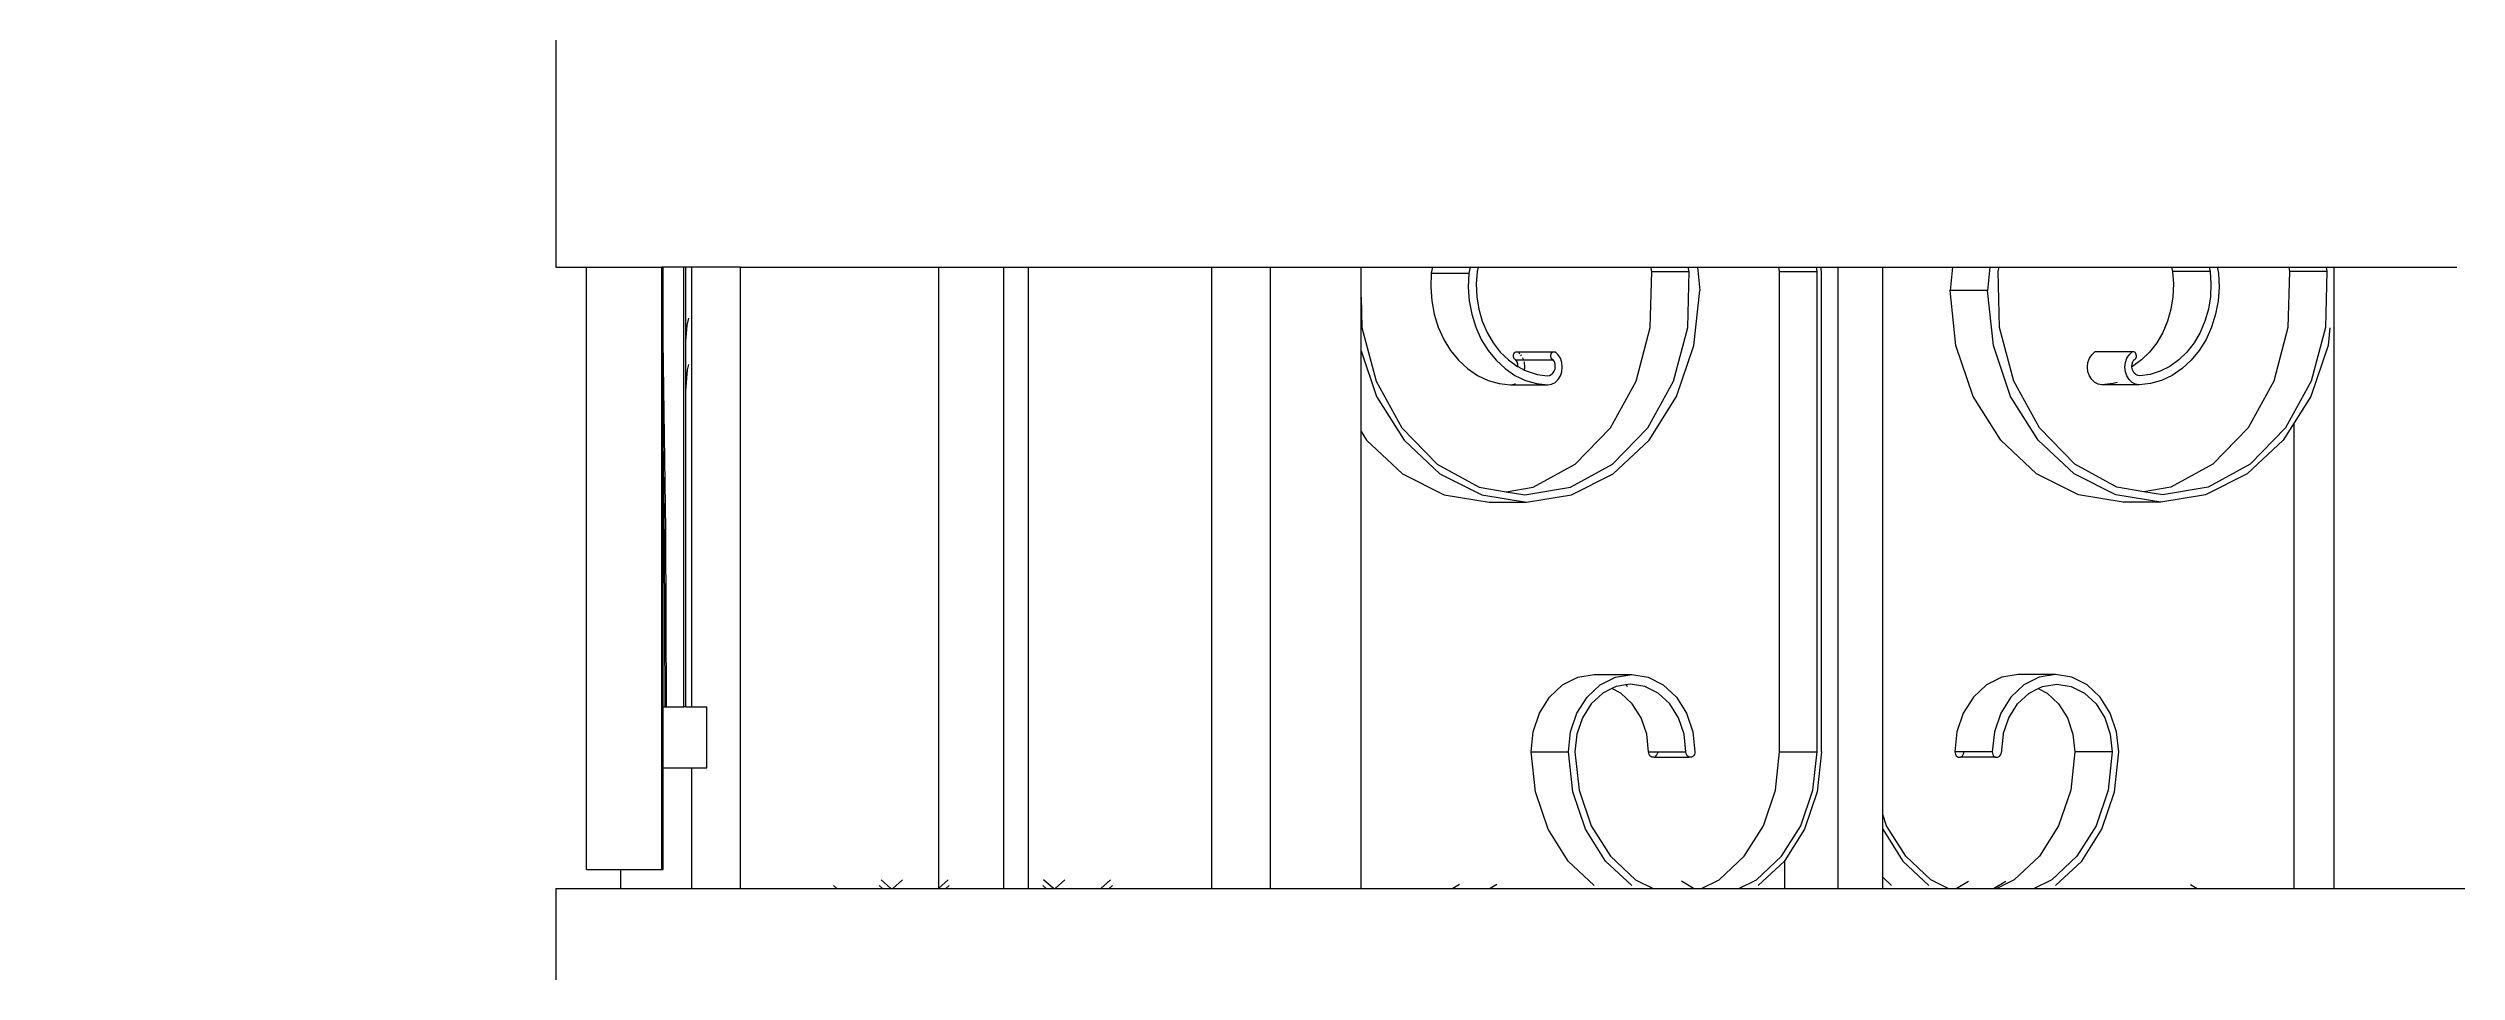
# Model space of a CAD drawing. Header units: millimetres. Extents: x 173236 to 801264, y -94969 to 615039.
# Drawn here: x 549069.2 to 549520.8, y -3856.3 to -3683.1 of the extents above; entities that cross this region are included whole.
import ezdxf

# ---------------------------------------------------------------- set-up
doc = ezdxf.new("R2010")
doc.units = ezdxf.units.MM
doc.header["$MEASUREMENT"] = 0
doc.header["$PDMODE"] = 2
for name, color, linetype in [('VOX-A-ANNO-DIMS', 160, 'Continuous'), ('VOX-A-STAIRS-STEPS', 140, 'Continuous'), ('VOX-A-WALL-PATT', 233, 'Continuous')]:
    doc.layers.add(name, color=color, linetype=linetype)
doc.styles.add('1.5 mm Rotis Annotative', font='', dxfattribs={"height": 1.5})
doc.styles.get('1.5 mm Rotis Annotative').set_extended_font_data('Rotis Sans Serif')
doc.dimstyles.new('1.5 mm Rotis Annotative', dxfattribs={"dimtxt": 1.5, "dimasz": 1, "dimexe": 1.5, "dimexo": 0, "dimgap": 1, "dimtad": 1, "dimdec": 0, "dimrnd": 5, "dimzin": 0, "dimdsep": 46, "dimtxsty": '1.5 mm Rotis Annotative', "dimblk": 'ARCHTICK', "dimcen": 0.09, "dimdle": 1, "dimadec": 0, "dimazin": 0, "dimtfac": 1, "dimtdec": 0, "dimtofl": 0, "dimtmove": 1, "dimatfit": 3, "dimfxl": 2, "dimfxlon": 1, "dimtolj": 1, "dimtzin": 0, "dimarcsym": 0})

# ---------------------------------------------------------------- blocks, each defined once
blk = doc.blocks.new('SS')
at = {"layer": 'VOX-A-WALL-PATT'}
for p, q in [((293300.56, -2429.61), (293300.56, -2474.12)), ((292974.99, -2474.12), (292952.56, -2474.12)), ((292975.79, -2474.12), (292974.99, -2474.12)), ((292974.99, -2587.9), (292974.99, -2474.12)), ((292976.47, -2474.12), (292975.79, -2474.12)), ((292976.47, -2474.12), (292976.36, -2474.92)), ((292976.36, -2474.92), (292976.63, -2485.22)), ((292976.36, -2474.92), (292983.21, -2474.92)), ((292983.32, -2474.12), (292976.47, -2474.12)), ((292983.32, -2474.12), (292983.21, -2474.92)), ((292983.21, -2474.92), (292983.48, -2485.22)), ((292996.43, -2474.12), (292983.32, -2474.12)), ((292996.19, -2475.25), (292996.08, -2477.79)), ((292996.08, -2477.79), (292996.26, -2480.31)), ((292996.43, -2474.12), (292996.19, -2475.25)), ((292997.91, -2474.12), (292996.43, -2474.12)), ((292997.73, -2474.92), (292997.57, -2477.23)), ((292997.57, -2477.23), (292997.67, -2479.56)), ((292997.91, -2474.12), (292997.73, -2474.92)), ((292997.73, -2474.92), (293004.58, -2474.92)), ((293004.76, -2474.12), (292997.91, -2474.12)), ((293004.58, -2474.92), (293004.42, -2477.23)), ((293004.42, -2477.23), (293004.52, -2479.56)), ((293004.76, -2474.12), (293004.58, -2474.92)), ((293036.35, -2474.12), (293004.76, -2474.12)), ((293036.26, -2485.22), (293036.53, -2474.92)), ((293036.53, -2474.92), (293036.35, -2474.12)), ((293038.04, -2474.12), (293036.35, -2474.12)), ((293044.89, -2474.12), (293038.04, -2474.12)), ((293038.04, -2474.12), (293038.49, -2478.44)), ((293057.65, -2474.12), (293044.89, -2474.12)), ((293044.89, -2474.12), (293045.33, -2478.44)), ((293057.65, -2574.36), (293057.65, -2474.12)), ((293065.81, -2474.12), (293057.65, -2474.12)), ((293065.81, -2587.9), (293065.81, -2474.12)), ((293068.94, -2474.12), (293065.81, -2474.12)), ((293068.86, -2475.44), (293068.94, -2474.12)), ((293068.86, -2562.86), (293068.86, -2475.44)), ((293069.79, -2474.12), (293068.94, -2474.12)), ((293069.68, -2474.92), (293069.79, -2474.12)), ((293076.53, -2474.92), (293069.68, -2474.92)), ((293069.68, -2562.86), (293069.68, -2474.92)), ((293076.64, -2474.12), (293069.79, -2474.12)), ((293076.53, -2474.92), (293076.64, -2474.12)), ((293076.53, -2562.86), (293076.53, -2474.92)), ((293091.58, -2474.12), (293076.64, -2474.12)), ((293091.58, -2474.12), (293091.13, -2478.44)), ((293093.27, -2474.12), (293091.58, -2474.12)), ((293093.08, -2474.92), (293093.27, -2474.12)), ((293099.93, -2474.92), (293093.08, -2474.92)), ((293093.35, -2485.22), (293093.08, -2474.92)), ((293100.11, -2474.12), (293093.27, -2474.12)), ((293099.93, -2474.92), (293100.11, -2474.12)), ((293100.2, -2485.22), (293099.93, -2474.92)), ((293131.7, -2474.12), (293100.11, -2474.12)), ((293131.7, -2474.12), (293131.89, -2474.92)), ((293133.19, -2474.12), (293131.7, -2474.12)), ((293131.89, -2474.92), (293132.05, -2477.23)), ((293132.05, -2477.23), (293131.95, -2479.56)), ((293133.19, -2474.12), (293133.43, -2475.25)), ((293140.04, -2474.12), (293133.19, -2474.12)), ((293133.54, -2477.79), (293133.36, -2480.31)), ((293140.28, -2475.25), (293133.43, -2475.25)), ((293133.43, -2475.25), (293133.54, -2477.79)), ((293140.04, -2474.12), (293140.28, -2475.25)), ((293149.8, -2474.12), (293140.04, -2474.12)), ((293140.39, -2477.79), (293140.21, -2480.31)), ((293140.28, -2475.25), (293140.39, -2477.79)), ((293151.49, -2474.12), (293149.8, -2474.12)), ((293153.14, -2474.12), (293151.49, -2474.12)), ((293166.19, -2474.12), (293153.14, -2474.12)), ((293153.14, -2479.61), (293153.14, -2474.12)), ((293169.69, -2474.12), (293166.19, -2474.12)), ((293169.69, -2587.9), (293169.69, -2474.12)), ((293180.48, -2474.12), (293169.69, -2474.12)), ((293180.48, -2587.9), (293180.48, -2474.12)), ((293190.25, -2474.12), (293180.48, -2474.12)), ((293191.12, -2474.12), (293190.25, -2474.12)), ((293214.02, -2474.12), (293191.12, -2474.12)), ((293214.02, -2587.9), (293214.02, -2474.12)), ((293218.53, -2474.12), (293214.02, -2474.12)), ((293218.53, -2587.9), (293218.53, -2474.12)), ((293230.44, -2474.12), (293218.53, -2474.12)), ((293230.44, -2587.9), (293230.44, -2474.12)), ((293236.43, -2474.12), (293230.44, -2474.12)), ((293261.01, -2474.12), (293236.43, -2474.12)), ((293266.76, -2474.12), (293261.01, -2474.12)), ((293266.76, -2587.9), (293266.76, -2474.12)), ((293266.76, -2474.12), (293275.63, -2474.12)), ((293275.63, -2554.65), (293275.63, -2474.12)), ((293275.63, -2474.12), (293276.73, -2474.12)), ((293276.73, -2483.47), (293276.73, -2474.12)), ((293276.73, -2474.12), (293277.09, -2474.12)), ((293277.09, -2554.65), (293277.09, -2474.12)), ((293277.09, -2474.12), (293280.92, -2474.12)), ((293280.92, -2487.46), (293280.92, -2474.12)), ((293280.92, -2474.12), (293281.11, -2474.12)), ((293281.11, -2584.41), (293281.11, -2474.12)), ((293286.33, -2474.12), (293281.11, -2474.12)), ((293294.91, -2474.12), (293286.33, -2474.12)), ((293294.91, -2584.41), (293294.91, -2474.12)), ((293300.56, -2474.12), (293294.91, -2474.12)), ((292996.26, -2480.31), (292996.72, -2482.78)), ((292997.67, -2479.56), (292998.04, -2481.84)), ((292998.04, -2481.84), (292998.67, -2484.04)), ((293004.52, -2479.56), (293004.89, -2481.84)), ((293004.89, -2481.84), (293005.52, -2484.04)), ((293037.4, -2488.46), (293038.49, -2478.44)), ((293038.49, -2478.44), (293045.33, -2478.44)), ((293044.25, -2488.46), (293045.33, -2478.44)), ((293092.21, -2488.46), (293091.13, -2478.44)), ((293131.58, -2481.84), (293130.95, -2484.04)), ((293131.95, -2479.56), (293131.58, -2481.84)), ((293133.36, -2480.31), (293132.89, -2482.78)), ((293140.21, -2480.31), (293139.74, -2482.78)), ((293153.14, -2479.61), (293152.99, -2485.22)), ((293153.14, -2489.47), (293153.14, -2479.61)), ((292975.79, -2485.27), (292976.14, -2488.46)), ((292976.63, -2485.22), (292979.22, -2495.02)), ((292983.48, -2485.22), (292986.07, -2495.02)), ((292996.72, -2482.78), (292997.47, -2485.15)), ((292997.47, -2485.15), (292998.47, -2487.37)), ((292998.67, -2484.04), (292999.54, -2486.1)), ((292999.54, -2486.1), (293000.65, -2488)), ((293005.52, -2484.04), (293006.39, -2486.1)), ((293006.39, -2486.1), (293007.5, -2488)), ((293033.67, -2495.02), (293036.26, -2485.22)), ((293095.94, -2495.02), (293093.35, -2485.22)), ((293102.79, -2495.02), (293100.2, -2485.22)), ((293130.07, -2486.1), (293128.97, -2488)), ((293130.95, -2484.04), (293130.07, -2486.1)), ((293132.15, -2485.15), (293131.15, -2487.37)), ((293132.89, -2482.78), (293132.15, -2485.15)), ((293139, -2485.15), (293138, -2487.37)), ((293139.74, -2482.78), (293139, -2485.15)), ((293152.99, -2485.22), (293150.4, -2495.02)), ((293276.5, -2484.77), (293276.19, -2483.5)), ((293276.73, -2487.74), (293276.5, -2484.77)), ((293276.5, -2484.77), (293276.73, -2484.77)), ((293276.73, -2484.77), (293276.73, -2483.47)), ((293276.73, -2487.74), (293276.73, -2484.77)), ((292976.14, -2488.46), (292979.31, -2497.8)), ((292998.47, -2487.37), (292999.72, -2489.4)), ((292999.72, -2489.4), (293001.18, -2491.19)), ((293000.65, -2488), (293001.96, -2489.69)), ((293001.96, -2489.69), (293003.45, -2491.14)), ((293007.5, -2488), (293008.81, -2489.69)), ((293008.81, -2489.69), (293010.3, -2491.14)), ((293011.2, -2490.38), (293011.23, -2490.19)), ((293011.22, -2490.58), (293011.2, -2490.38)), ((293011.28, -2490.77), (293011.22, -2490.58)), ((293011.23, -2490.19), (293011.29, -2490)), ((293011.38, -2490.93), (293011.28, -2490.77)), ((293011.29, -2490), (293011.39, -2489.84)), ((293011.51, -2491.05), (293011.38, -2490.93)), ((293011.39, -2489.84), (293011.52, -2489.72)), ((293011.66, -2491.13), (293011.51, -2491.05)), ((293011.52, -2489.72), (293011.67, -2489.65)), ((293011.67, -2489.65), (293011.84, -2489.63)), ((293011.84, -2489.63), (293012, -2489.65)), ((293012.54, -2490.17), (293012, -2489.65)), ((293012, -2489.65), (293018.52, -2489.65)), ((293012.96, -2490.83), (293012.54, -2490.17)), ((293013.23, -2491.61), (293012.96, -2490.83)), ((293018.52, -2489.65), (293018.68, -2489.63)), ((293018.68, -2489.63), (293018.85, -2489.65)), ((293019.39, -2490.17), (293018.85, -2489.65)), ((293019.81, -2490.83), (293019.39, -2490.17)), ((293020.08, -2491.61), (293019.81, -2490.83)), ((293034.24, -2497.8), (293037.4, -2488.46)), ((293041.09, -2497.8), (293044.25, -2488.46)), ((293095.38, -2497.8), (293092.21, -2488.46)), ((293116.39, -2491.61), (293116.65, -2490.83)), ((293116.65, -2490.83), (293117.07, -2490.17)), ((293117.07, -2490.17), (293117.62, -2489.65)), ((293117.78, -2489.63), (293117.62, -2489.65)), ((293117.95, -2489.65), (293117.78, -2489.63)), ((293124.47, -2489.65), (293117.95, -2489.65)), ((293118.1, -2489.72), (293117.95, -2489.65)), ((293117.96, -2491.13), (293118.11, -2491.05)), ((293118.23, -2489.84), (293118.1, -2489.72)), ((293118.11, -2491.05), (293118.24, -2490.93)), ((293118.33, -2490), (293118.23, -2489.84)), ((293118.24, -2490.93), (293118.33, -2490.77)), ((293118.39, -2490.19), (293118.33, -2490)), ((293118.33, -2490.77), (293118.4, -2490.58)), ((293118.42, -2490.38), (293118.39, -2490.19)), ((293118.4, -2490.58), (293118.42, -2490.38)), ((293123.43, -2491.05), (293123.5, -2490.83)), ((293123.5, -2490.83), (293123.54, -2490.77)), ((293123.79, -2490.38), (293123.91, -2490.19)), ((293124.1, -2490), (293124.27, -2489.84)), ((293124.39, -2489.72), (293124.47, -2489.65)), ((293124.63, -2489.63), (293124.47, -2489.65)), ((293124.79, -2489.65), (293124.63, -2489.63)), ((293124.94, -2489.72), (293124.79, -2489.65)), ((293124.81, -2491.13), (293124.96, -2491.05)), ((293125.08, -2489.84), (293124.94, -2489.72)), ((293124.96, -2491.05), (293125.09, -2490.93)), ((293125.18, -2490), (293125.08, -2489.84)), ((293125.09, -2490.93), (293125.18, -2490.77)), ((293125.24, -2490.19), (293125.18, -2490)), ((293125.18, -2490.77), (293125.24, -2490.58)), ((293125.26, -2490.38), (293125.24, -2490.19)), ((293125.24, -2490.58), (293125.26, -2490.38)), ((293127.66, -2489.69), (293126.17, -2491.14)), ((293128.97, -2488), (293127.66, -2489.69)), ((293129.9, -2489.4), (293128.44, -2491.19)), ((293131.15, -2487.37), (293129.9, -2489.4)), ((293136.75, -2489.4), (293135.28, -2491.19)), ((293138, -2487.37), (293136.75, -2489.4)), ((293153.14, -2489.47), (293150.31, -2497.8)), ((293153.14, -2504.21), (293153.14, -2489.47)), ((293276.73, -2496.8), (293276.73, -2487.74)), ((293280.81, -2492.1), (293280.92, -2487.46)), ((293280.92, -2505.37), (293280.92, -2487.46)), ((292979.22, -2495.02), (292983.93, -2503.58)), ((292986.07, -2495.02), (292990.77, -2503.58)), ((293001.18, -2491.19), (293002.84, -2492.72)), ((293002.84, -2492.72), (293004.65, -2493.95)), ((293003.45, -2491.14), (293005.09, -2492.31)), ((293004.65, -2493.95), (293006.59, -2494.87)), ((293005.09, -2492.31), (293006.85, -2493.2)), ((293006.59, -2494.87), (293008.61, -2495.44)), ((293006.85, -2493.2), (293008.7, -2493.77)), ((293008.61, -2495.44), (293010.68, -2495.67)), ((293008.7, -2493.77), (293010.59, -2494.02)), ((293010.3, -2491.14), (293011.94, -2492.31)), ((293010.59, -2494.02), (293010.96, -2493.98)), ((293010.96, -2493.98), (293011.3, -2493.82)), ((293011.23, -2493.77), (293011.3, -2493.82)), ((293011.3, -2493.82), (293011.6, -2493.56)), ((293011.36, -2495.56), (293012, -2495.24)), ((293011.6, -2493.56), (293011.83, -2493.21)), ((293011.88, -2491.49), (293011.66, -2491.13)), ((293011.83, -2493.21), (293011.98, -2492.8)), ((293012.01, -2491.91), (293011.88, -2491.49)), ((293011.94, -2492.31), (293012.04, -2492.36)), ((293011.98, -2492.8), (293012.04, -2492.36)), ((293012, -2495.24), (293012.54, -2494.72)), ((293012.04, -2492.36), (293012.01, -2491.91)), ((293012.54, -2494.72), (293012.96, -2494.06)), ((293012.96, -2494.06), (293013.23, -2493.28)), ((293013.32, -2492.44), (293013.23, -2491.61)), ((293013.23, -2493.28), (293013.32, -2492.44)), ((293014.74, -2495.24), (293015.46, -2495.44)), ((293015.46, -2495.44), (293017.53, -2495.67)), ((293018.21, -2495.56), (293018.85, -2495.24)), ((293018.85, -2495.24), (293019.39, -2494.72)), ((293019.39, -2494.72), (293019.81, -2494.06)), ((293019.81, -2494.06), (293020.08, -2493.28)), ((293020.17, -2492.44), (293020.08, -2491.61)), ((293020.08, -2493.28), (293020.17, -2492.44)), ((293028.97, -2503.58), (293033.67, -2495.02)), ((293100.65, -2503.58), (293095.94, -2495.02)), ((293107.5, -2503.58), (293102.79, -2495.02)), ((293116.3, -2492.44), (293116.39, -2491.61)), ((293116.39, -2493.28), (293116.3, -2492.44)), ((293116.65, -2494.06), (293116.39, -2493.28)), ((293117.07, -2494.72), (293116.65, -2494.06)), ((293117.62, -2495.24), (293117.07, -2494.72)), ((293117.58, -2492.36), (293117.61, -2491.91)), ((293117.63, -2492.8), (293117.58, -2492.36)), ((293117.61, -2491.91), (293117.74, -2491.49)), ((293118.26, -2495.56), (293117.62, -2495.24)), ((293117.79, -2493.21), (293117.63, -2492.8)), ((293117.74, -2491.49), (293117.96, -2491.13)), ((293118.02, -2493.56), (293117.79, -2493.21)), ((293124.81, -2491.13), (293117.96, -2491.13)), ((293118.32, -2493.82), (293118.02, -2493.56)), ((293118.66, -2493.98), (293118.32, -2493.82)), ((293119.02, -2494.02), (293118.66, -2493.98)), ((293121.01, -2495.44), (293118.94, -2495.67)), ((293120.92, -2493.77), (293119.02, -2494.02)), ((293122.76, -2493.2), (293120.92, -2493.77)), ((293123.03, -2494.87), (293121.01, -2495.44)), ((293123.21, -2492.98), (293122.76, -2493.2)), ((293124.97, -2493.95), (293123.03, -2494.87)), ((293123.15, -2492.44), (293123.24, -2491.61)), ((293123.21, -2492.98), (293123.15, -2492.44)), ((293124.42, -2492.36), (293123.21, -2492.98)), ((293123.24, -2491.61), (293123.28, -2491.49)), ((293124.42, -2492.36), (293124.46, -2491.91)), ((293124.53, -2492.31), (293124.42, -2492.36)), ((293124.46, -2491.91), (293124.59, -2491.49)), ((293126.17, -2491.14), (293124.53, -2492.31)), ((293124.59, -2491.49), (293124.81, -2491.13)), ((293125.1, -2495.56), (293124.88, -2495.44)), ((293126.78, -2492.72), (293124.97, -2493.95)), ((293127.86, -2495.44), (293125.79, -2495.67)), ((293128.44, -2491.19), (293126.78, -2492.72)), ((293129.88, -2494.87), (293127.86, -2495.44)), ((293131.81, -2493.95), (293129.88, -2494.87)), ((293133.63, -2492.72), (293131.81, -2493.95)), ((293135.28, -2491.19), (293133.63, -2492.72)), ((293150.4, -2495.02), (293145.69, -2503.58)), ((293276.43, -2492.92), (293276.19, -2491.94)), ((293276.73, -2496.8), (293276.43, -2492.92)), ((293280.41, -2522.27), (293280.81, -2492.1)), ((292979.31, -2497.8), (292982.36, -2502.66)), ((293010.68, -2495.67), (293011.36, -2495.56)), ((293010.68, -2495.67), (293017.53, -2495.67)), ((293017.53, -2495.67), (293018.21, -2495.56)), ((293029.2, -2505.82), (293034.24, -2497.8)), ((293036.05, -2505.82), (293041.09, -2497.8)), ((293100.42, -2505.82), (293095.38, -2497.8)), ((293118.94, -2495.67), (293118.26, -2495.56)), ((293125.79, -2495.67), (293118.94, -2495.67)), ((293125.79, -2495.67), (293125.1, -2495.56)), ((293150.31, -2497.8), (293145.27, -2505.82)), ((293276.73, -2554.65), (293276.73, -2496.8)), ((292982.36, -2502.66), (292984.35, -2505.82)), ((292982.36, -2587.9), (292982.36, -2502.66)), ((292983.93, -2503.58), (292990.38, -2510.21)), ((292990.77, -2503.58), (292997.23, -2510.21)), ((293022.51, -2510.21), (293028.97, -2503.58)), ((293107.11, -2510.21), (293100.65, -2503.58)), ((293113.96, -2510.21), (293107.5, -2503.58)), ((293145.69, -2503.58), (293139.23, -2510.21)), ((293153.14, -2504.21), (293152.12, -2505.82)), ((293153.14, -2587.9), (293153.14, -2504.21)), ((292984.35, -2505.82), (292990.91, -2511.98)), ((293022.63, -2511.98), (293029.2, -2505.82)), ((293029.48, -2511.98), (293036.05, -2505.82)), ((293106.99, -2511.98), (293100.42, -2505.82)), ((293145.27, -2505.82), (293138.7, -2511.98)), ((293152.12, -2505.82), (293145.55, -2511.98)), ((293280.67, -2524.46), (293280.92, -2505.37)), ((293280.92, -2524.46), (293280.92, -2505.37)), ((292990.38, -2510.21), (292998.09, -2514.41)), ((292990.91, -2511.98), (292998.56, -2515.85)), ((292997.23, -2510.21), (293004.94, -2514.41)), ((293014.8, -2514.41), (293022.51, -2510.21)), ((293014.98, -2515.85), (293022.63, -2511.98)), ((293021.83, -2515.85), (293029.48, -2511.98)), ((293114.64, -2515.85), (293106.99, -2511.98)), ((293114.82, -2514.41), (293107.11, -2510.21)), ((293121.66, -2514.41), (293113.96, -2510.21)), ((293138.7, -2511.98), (293131.06, -2515.85)), ((293139.23, -2510.21), (293131.53, -2514.41)), ((293145.55, -2511.98), (293137.9, -2515.85)), ((292998.09, -2514.41), (293006.45, -2515.85)), ((292998.56, -2515.85), (293006.77, -2517.17)), ((293004.94, -2514.41), (293009.87, -2515.26)), ((293006.45, -2515.85), (293009.87, -2515.26)), ((293006.77, -2517.17), (293014.98, -2515.85)), ((293006.77, -2517.17), (293013.62, -2517.17)), ((293009.87, -2515.26), (293014.8, -2514.41)), ((293013.62, -2517.17), (293021.83, -2515.85)), ((293122.85, -2517.17), (293114.64, -2515.85)), ((293123.17, -2515.85), (293114.82, -2514.41)), ((293126.6, -2515.26), (293121.66, -2514.41)), ((293131.06, -2515.85), (293122.85, -2517.17)), ((293129.7, -2517.17), (293122.85, -2517.17)), ((293126.6, -2515.26), (293123.17, -2515.85)), ((293131.53, -2514.41), (293126.6, -2515.26)), ((293137.9, -2515.85), (293129.7, -2517.17)), ((293280.27, -2554.65), (293280.41, -2522.27)), ((293280.54, -2554.65), (293280.67, -2524.46)), ((293280.92, -2524.46), (293280.67, -2524.46)), ((293280.92, -2554.65), (293280.92, -2524.46)), ((293017.83, -2552.86), (293020.23, -2550.61)), ((293020.72, -2552.12), (293018.61, -2554.09)), ((293020.23, -2550.61), (293023.02, -2549.2)), ((293023.17, -2550.88), (293020.72, -2552.12)), ((293023.02, -2549.2), (293026.02, -2548.72)), ((293025.79, -2550.46), (293023.17, -2550.88)), ((293027.57, -2552.12), (293025.46, -2554.09)), ((293028.42, -2550.88), (293025.79, -2550.46)), ((293026.02, -2548.72), (293029.02, -2549.2)), ((293026.02, -2548.72), (293032.87, -2548.72)), ((293029.22, -2551.28), (293027.57, -2552.12)), ((293029.22, -2551.28), (293028.42, -2550.88)), ((293029.02, -2549.2), (293031.81, -2550.61)), ((293030.87, -2552.12), (293029.22, -2551.28)), ((293032.97, -2554.09), (293030.87, -2552.12)), ((293031.81, -2550.61), (293034.21, -2552.86)), ((293032.87, -2548.72), (293035.87, -2549.2)), ((293035.87, -2549.2), (293038.66, -2550.61)), ((293038.66, -2550.61), (293041.06, -2552.86)), ((293097.81, -2550.61), (293095.41, -2552.86)), ((293096.64, -2554.09), (293098.75, -2552.12)), ((293100.6, -2549.2), (293097.81, -2550.61)), ((293098.75, -2552.12), (293101.2, -2550.88)), ((293103.6, -2548.72), (293100.6, -2549.2)), ((293101.2, -2550.88), (293103.82, -2550.46)), ((293103.49, -2554.09), (293105.6, -2552.12)), ((293110.45, -2548.72), (293103.6, -2548.72)), ((293106.59, -2549.2), (293103.6, -2548.72)), ((293103.82, -2550.46), (293104.69, -2550.6)), ((293104.66, -2550.61), (293104.37, -2550.88)), ((293104.69, -2550.6), (293104.66, -2550.61)), ((293104.69, -2550.6), (293106.45, -2550.88)), ((293105.6, -2552.12), (293107.25, -2551.28)), ((293106.45, -2550.88), (293107.25, -2551.28)), ((293109.39, -2550.61), (293106.59, -2549.2)), ((293107.25, -2551.28), (293108.9, -2552.12)), ((293108.9, -2552.12), (293111, -2554.09)), ((293111.78, -2552.86), (293109.39, -2550.61)), ((293113.44, -2549.2), (293110.45, -2548.72)), ((293116.24, -2550.61), (293113.44, -2549.2)), ((293118.63, -2552.86), (293116.24, -2550.61)), ((293014.84, -2559.2), (293015.99, -2555.79)), ((293015.99, -2555.79), (293017.83, -2552.86)), ((293017, -2556.66), (293015.99, -2559.65)), ((293018.61, -2554.09), (293017, -2556.66)), ((293023.85, -2556.66), (293022.84, -2559.65)), ((293025.46, -2554.09), (293023.85, -2556.66)), ((293034.59, -2556.66), (293032.97, -2554.09)), ((293034.21, -2552.86), (293036.05, -2555.79)), ((293035.6, -2559.65), (293034.59, -2556.66)), ((293036.05, -2555.79), (293037.21, -2559.2)), ((293041.06, -2552.86), (293042.9, -2555.79)), ((293042.9, -2555.79), (293044.06, -2559.2)), ((293093.57, -2555.79), (293092.41, -2559.2)), ((293095.41, -2552.86), (293093.57, -2555.79)), ((293094.02, -2559.65), (293095.03, -2556.66)), ((293095.03, -2556.66), (293096.64, -2554.09)), ((293100.86, -2559.65), (293101.88, -2556.66)), ((293101.88, -2556.66), (293103.49, -2554.09)), ((293111, -2554.09), (293112.62, -2556.66)), ((293113.63, -2555.79), (293111.78, -2552.86)), ((293112.62, -2556.66), (293113.63, -2559.65)), ((293114.78, -2559.2), (293113.63, -2555.79)), ((293120.47, -2555.79), (293118.63, -2552.86)), ((293121.63, -2559.2), (293120.47, -2555.79)), ((293272.89, -2565.81), (293272.89, -2554.65)), ((293275.63, -2554.65), (293272.89, -2554.65)), ((293276.73, -2554.65), (293275.63, -2554.65)), ((293276.73, -2554.65), (293277.09, -2554.65)), ((293280.27, -2554.65), (293277.09, -2554.65)), ((293280.54, -2554.65), (293280.27, -2554.65)), ((293280.92, -2554.65), (293280.54, -2554.65)), ((293280.92, -2565.81), (293280.92, -2554.65)), ((293014.44, -2562.86), (293014.84, -2559.2)), ((293015.99, -2559.65), (293015.64, -2562.86)), ((293022.84, -2559.65), (293022.49, -2562.86)), ((293035.6, -2559.65), (293035.98, -2563.12)), ((293037.21, -2559.2), (293037.6, -2562.86)), ((293044.06, -2559.2), (293044.45, -2562.86)), ((293092.41, -2559.2), (293092.02, -2562.86)), ((293093.67, -2562.86), (293094.02, -2559.65)), ((293100.52, -2562.86), (293100.86, -2559.65)), ((293113.63, -2559.65), (293113.98, -2562.86)), ((293115.18, -2562.86), (293114.78, -2559.2)), ((293122.03, -2562.86), (293121.63, -2559.2)), ((293015.23, -2570.18), (293014.44, -2562.86)), ((293015.64, -2562.86), (293022.49, -2562.86)), ((293015.64, -2562.86), (293016.4, -2569.86)), ((293022.49, -2562.86), (293023.24, -2569.86)), ((293036.06, -2563.36), (293035.98, -2563.12)), ((293036.19, -2563.57), (293036.06, -2563.36)), ((293036.36, -2563.73), (293036.19, -2563.57)), ((293036.56, -2563.83), (293036.36, -2563.73)), ((293036.77, -2563.87), (293036.56, -2563.83)), ((293036.99, -2563.83), (293036.77, -2563.87)), ((293037.19, -2563.73), (293036.99, -2563.83)), ((293036.99, -2563.83), (293043.41, -2563.83)), ((293037.36, -2563.57), (293037.19, -2563.73)), ((293037.49, -2563.36), (293037.36, -2563.57)), ((293037.57, -2563.12), (293037.49, -2563.36)), ((293037.6, -2562.86), (293037.57, -2563.12)), ((293037.6, -2562.86), (293042.8, -2562.86)), ((293042.83, -2563.12), (293042.8, -2562.86)), ((293042.8, -2562.86), (293044.45, -2562.86)), ((293042.91, -2563.36), (293042.83, -2563.12)), ((293043.04, -2563.57), (293042.91, -2563.36)), ((293043.21, -2563.73), (293043.04, -2563.57)), ((293043.62, -2563.87), (293043.41, -2563.83)), ((293043.84, -2563.83), (293043.62, -2563.87)), ((293044.04, -2563.73), (293043.84, -2563.83)), ((293044.21, -2563.57), (293044.04, -2563.73)), ((293044.34, -2563.36), (293044.21, -2563.57)), ((293044.42, -2563.12), (293044.34, -2563.36)), ((293044.45, -2562.86), (293044.42, -2563.12)), ((293068.86, -2562.86), (293069.65, -2570.18)), ((293076.53, -2562.86), (293069.68, -2562.86)), ((293070.44, -2569.86), (293069.68, -2562.86)), ((293077.29, -2569.86), (293076.53, -2562.86)), ((293092.02, -2562.86), (293092.05, -2563.12)), ((293092.05, -2563.12), (293092.13, -2563.36)), ((293092.13, -2563.36), (293092.26, -2563.57)), ((293092.26, -2563.57), (293092.43, -2563.73)), ((293092.43, -2563.73), (293092.63, -2563.83)), ((293092.63, -2563.83), (293092.84, -2563.87)), ((293092.84, -2563.87), (293093.06, -2563.83)), ((293093.06, -2563.83), (293093.26, -2563.73)), ((293099.48, -2563.83), (293093.06, -2563.83)), ((293093.26, -2563.73), (293093.43, -2563.57)), ((293093.43, -2563.57), (293093.56, -2563.36)), ((293093.56, -2563.36), (293093.64, -2563.12)), ((293093.64, -2563.12), (293093.67, -2562.86)), ((293098.87, -2562.86), (293093.67, -2562.86)), ((293098.87, -2562.86), (293098.89, -2563.12)), ((293100.52, -2562.86), (293098.87, -2562.86)), ((293098.89, -2563.12), (293098.98, -2563.36)), ((293098.98, -2563.36), (293099.11, -2563.57)), ((293099.11, -2563.57), (293099.28, -2563.73)), ((293099.48, -2563.83), (293099.69, -2563.87)), ((293099.69, -2563.87), (293099.91, -2563.83)), ((293099.91, -2563.83), (293100.11, -2563.73)), ((293100.11, -2563.73), (293100.28, -2563.57)), ((293100.28, -2563.57), (293100.41, -2563.36)), ((293100.41, -2563.36), (293100.49, -2563.12)), ((293100.49, -2563.12), (293100.52, -2562.86)), ((293113.98, -2562.86), (293113.22, -2569.86)), ((293114.39, -2570.18), (293115.18, -2562.86)), ((293122.03, -2562.86), (293115.18, -2562.86)), ((293121.24, -2570.18), (293122.03, -2562.86)), ((293275.63, -2565.81), (293272.89, -2565.81)), ((293275.63, -2587.9), (293275.63, -2565.81)), ((293280.92, -2565.81), (293275.63, -2565.81)), ((293280.92, -2584.41), (293280.92, -2565.81)), ((293017.54, -2577), (293015.23, -2570.18)), ((293016.4, -2569.86), (293018.61, -2576.38)), ((293023.24, -2569.86), (293025.46, -2576.38)), ((293069.65, -2570.18), (293071.96, -2577)), ((293072.65, -2576.38), (293070.44, -2569.86)), ((293079.5, -2576.38), (293077.29, -2569.86)), ((293113.22, -2569.86), (293111.01, -2576.38)), ((293112.07, -2577), (293114.39, -2570.18)), ((293118.92, -2577), (293121.24, -2570.18)), ((293056.97, -2576.38), (293057.65, -2574.36)), ((293057.65, -2577.01), (293057.65, -2574.36)), ((293021.22, -2582.86), (293017.54, -2577)), ((293018.61, -2576.38), (293022.13, -2581.98)), ((293025.46, -2576.38), (293028.98, -2581.98)), ((293053.45, -2581.98), (293056.97, -2576.38)), ((293057.65, -2577.01), (293053.98, -2582.86)), ((293057.65, -2585.83), (293057.65, -2577.01)), ((293071.96, -2577), (293075.59, -2582.78)), ((293076.17, -2581.98), (293072.65, -2576.38)), ((293083.02, -2581.98), (293079.5, -2576.38)), ((293111.01, -2576.38), (293107.49, -2581.98)), ((293108.39, -2582.86), (293112.07, -2577)), ((293115.24, -2582.86), (293118.92, -2577)), ((293026.02, -2587.35), (293021.22, -2582.86)), ((293022.13, -2581.98), (293026.71, -2586.28)), ((293028.98, -2581.98), (293033.56, -2586.28)), ((293048.86, -2586.28), (293053.45, -2581.98)), ((293053.98, -2582.86), (293049.18, -2587.35)), ((293075.59, -2587.9), (293075.59, -2582.78)), ((293075.59, -2582.78), (293075.64, -2582.86)), ((293075.64, -2582.86), (293080.44, -2587.35)), ((293080.76, -2586.28), (293076.17, -2581.98)), ((293087.61, -2586.28), (293083.02, -2581.98)), ((293107.49, -2581.98), (293102.9, -2586.28)), ((293103.6, -2587.35), (293108.39, -2582.86)), ((293110.45, -2587.35), (293115.24, -2582.86)), ((292952.56, -2587.9), (292898.78, -2587.9)), ((292974.99, -2587.9), (292952.56, -2587.9)), ((292982.36, -2587.9), (292974.99, -2587.9)), ((293000.09, -2587.9), (292982.36, -2587.9)), ((293001.32, -2587.12), (293000.09, -2587.9)), ((293003.54, -2587.9), (293000.09, -2587.9)), ((293010.39, -2587.9), (293003.54, -2587.9)), ((293032.76, -2587.9), (293010.39, -2587.9)), ((293026.71, -2586.28), (293029.92, -2587.9)), ((293037.36, -2587.9), (293032.76, -2587.9)), ((293033.56, -2586.28), (293036.77, -2587.9)), ((293037.36, -2587.9), (293035.13, -2586.51)), ((293044.2, -2587.9), (293037.36, -2587.9)), ((293044.2, -2587.9), (293041.97, -2586.51)), ((293057.65, -2587.9), (293044.2, -2587.9)), ((293045.65, -2587.9), (293048.86, -2586.28)), ((293057.65, -2585.83), (293056.03, -2587.35)), ((293057.65, -2587.9), (293057.65, -2585.83)), ((293065.81, -2587.9), (293057.65, -2587.9)), ((293075.59, -2587.9), (293065.81, -2587.9)), ((293092.26, -2587.9), (293075.59, -2587.9)), ((293083.96, -2587.9), (293080.76, -2586.28)), ((293090.81, -2587.9), (293087.61, -2586.28)), ((293092.26, -2587.9), (293094.49, -2586.51)), ((293096.86, -2587.9), (293092.26, -2587.9)), ((293103.71, -2587.9), (293096.86, -2587.9)), ((293102.9, -2586.28), (293099.7, -2587.9)), ((293126.08, -2587.9), (293103.71, -2587.9)), ((293129.53, -2587.9), (293126.08, -2587.9)), ((293128.3, -2587.12), (293129.53, -2587.9)), ((293136.37, -2587.9), (293129.53, -2587.9)), ((293135.15, -2587.12), (293136.37, -2587.9)), ((293149.8, -2587.9), (293136.37, -2587.9)), ((293151.49, -2587.9), (293149.8, -2587.9)), ((293153.14, -2587.9), (293151.49, -2587.9)), ((293166.19, -2587.9), (293153.14, -2587.9)), ((293169.69, -2587.9), (293166.19, -2587.9)), ((293180.48, -2587.9), (293169.69, -2587.9)), ((293190.25, -2587.9), (293180.48, -2587.9)), ((293191.12, -2587.9), (293190.25, -2587.9)), ((293199.22, -2587.9), (293191.12, -2587.9)), ((293199.22, -2587.9), (293198.62, -2587.35)), ((293199, -2586.28), (293200.77, -2587.9)), ((293200.77, -2587.9), (293199.22, -2587.9)), ((293209.11, -2587.9), (293200.77, -2587.9)), ((293207.34, -2586.28), (293209.11, -2587.9)), ((293209.46, -2587.9), (293209.11, -2587.9)), ((293209.46, -2587.9), (293211.24, -2586.28)), ((293210.81, -2587.9), (293209.46, -2587.9)), ((293211.41, -2587.35), (293210.81, -2587.9)), ((293214.02, -2587.9), (293210.81, -2587.9)), ((293218.53, -2587.9), (293214.02, -2587.9)), ((293229.16, -2587.9), (293218.53, -2587.9)), ((293228.56, -2587.35), (293229.16, -2587.9)), ((293230.51, -2587.9), (293228.74, -2586.28)), ((293230.51, -2587.9), (293229.16, -2587.9)), ((293236.43, -2587.9), (293230.51, -2587.9)), ((293238.85, -2587.9), (293236.43, -2587.9)), ((293238.85, -2587.9), (293237.08, -2586.28)), ((293239.2, -2587.9), (293238.85, -2587.9)), ((293240.97, -2586.28), (293239.2, -2587.9)), ((293240.75, -2587.9), (293239.2, -2587.9)), ((293240.75, -2587.9), (293241.35, -2587.35)), ((293249.09, -2587.9), (293240.75, -2587.9)), ((293249.09, -2587.9), (293249.69, -2587.35)), ((293261.01, -2587.9), (293249.09, -2587.9)), ((293266.76, -2587.9), (293261.01, -2587.9)), ((293275.63, -2587.9), (293266.76, -2587.9)), ((293276.73, -2587.9), (293275.63, -2587.9)), ((293277.09, -2587.9), (293276.73, -2587.9)), ((293280.92, -2587.9), (293277.09, -2587.9)), ((293281.11, -2584.41), (293280.92, -2584.41)), ((293281.11, -2587.9), (293280.92, -2587.9)), ((293288.63, -2584.41), (293281.11, -2584.41)), ((293286.33, -2587.9), (293281.11, -2587.9)), ((293294.91, -2587.9), (293286.33, -2587.9)), ((293288.63, -2587.9), (293288.63, -2584.41)), ((293294.91, -2584.41), (293288.63, -2584.41)), ((293300.56, -2587.9), (293294.91, -2587.9)), ((293300.56, -2587.9), (293300.56, -2632.42))]:
    blk.add_line(p, q, dxfattribs=at)
blk = doc.blocks.new('_ArchTick')
at = {"color": 0, "linetype": 'ByBlock', "const_width": 0.15}
blk.add_lwpolyline([(-0.5, -0.5), (0.5, 0.5)], dxfattribs=at)
blk = doc.blocks.new('*D661')
at = {"layer": 'Defpoints', "color": 0, "transparency": 16777216}
for p in [(537437.71, -1723.82), (553695.97, -1723.82), (547999.44, -4473.82)]:
    blk.add_point(p, dxfattribs=at)
at = {"layer": 'VOX-A-ANNO-DIMS', "color": 0, "lineweight": -2, "transparency": 16777216}
for p, q in [((537437.71, -4573.82), (537437.71, -1623.82)), ((537637.71, -1723.82), (537287.71, -1723.82)), ((537637.71, -4473.82), (537287.71, -4473.82))]:
    blk.add_line(p, q, dxfattribs=at)
at = {"layer": 'VOX-A-ANNO-DIMS', "color": 0, "lineweight": -2, "transparency": 16777216, "xscale": 100, "yscale": 100, "zscale": 100}
for p, rotation in [((537437.71, -1723.82), 90), ((537437.71, -4473.82), 270)]:
    blk.add_blockref('_ArchTick', p, dxfattribs=dict(at, rotation=rotation))
at = {"layer": 'VOX-A-ANNO-DIMS', "color": 0, "transparency": 16777216, "insert": (537261.51, -3098.82), "char_height": 150, "attachment_point": 5, "rotation": 90, "style": '1.5 mm Rotis Annotative'}
blk.add_mtext('\\A1;2750', dxfattribs=at)
blk = doc.blocks.new('*D665')
at = {"layer": 'Defpoints', "color": 0, "transparency": 16777216}
for p in [(641539.18, 61543.32), (642299.94, 61543.32), (642299.94, 61417.89), (536630.73, -523.82), (560469.09, -523.82), (547516.89, -20473.82)]:
    blk.add_point(p, dxfattribs=at)
at = {"layer": 'VOX-A-ANNO-DIMS', "color": 0, "lineweight": -2, "transparency": 16777216}
for p, q in [((641539.18, 61543.32), (641539.18, 61267.89)), ((642299.94, 61543.32), (642299.94, 61267.89)), ((641439.18, 61417.89), (642399.94, 61417.89)), ((536630.73, -20573.82), (536630.73, -423.82)), ((536830.73, -523.82), (536480.73, -523.82)), ((536830.73, -20473.82), (536480.73, -20473.82))]:
    blk.add_line(p, q, dxfattribs=at)
at = {"layer": 'VOX-A-ANNO-DIMS', "color": 0, "lineweight": -2, "transparency": 16777216, "xscale": 100, "yscale": 100, "zscale": 100}
for p, rotation in [((641539.18, 61417.89), 180), ((536630.73, -523.82), 90), ((536630.73, -20473.82), 270)]:
    blk.add_blockref('_ArchTick', p, dxfattribs=dict(at, rotation=rotation))
blk.add_blockref('_ArchTick', (642299.94, 61417.89), dxfattribs=at)
at = {"layer": 'VOX-A-ANNO-DIMS', "color": 0, "transparency": 16777216, "insert": (641919.56, 61594.09), "char_height": 150, "attachment_point": 5, "style": '1.5 mm Rotis Annotative'}
blk.add_mtext('\\A1;760', dxfattribs=at)
at = {"layer": 'VOX-A-ANNO-DIMS', "color": 0, "transparency": 16777216, "insert": (536454.54, -10498.82), "char_height": 150, "attachment_point": 5, "rotation": 90, "style": '1.5 mm Rotis Annotative'}
blk.add_mtext('\\A1;19950', dxfattribs=at)

msp = doc.modelspace()

# ---------------------------------------------------------------- block references
at = {"layer": 'VOX-A-STAIRS-STEPS', "xscale": -1.024232788984593, "yscale": 1.024232788984593, "zscale": 1.024232788984593}
msp.add_blockref('SS', (849572.41, -1190.1), dxfattribs=at)

# ---------------------------------------------------------------- dimensions: what is measured, and where the dimension line sits
at = {"layer": 'VOX-A-ANNO-DIMS'}
for base, p1, p2, picture, middle in [((536630.73, -523.82), (547516.89, -20473.82), (560469.09, -523.82), '*D665', (536454.54, -10498.82)), ((537437.71, -1723.82), (547999.44, -4473.82), (553695.97, -1723.82), '*D661', (537261.51, -3098.82))]:
    dim = msp.add_linear_dim(base=base, p1=p1, p2=p2, angle=270, dimstyle='1.5 mm Rotis Annotative', dxfattribs=at)
    dim.commit()
    dim.dimension.update_dxf_attribs({"geometry": picture, "text_midpoint": middle})

doc.saveas('drawing.dxf')
